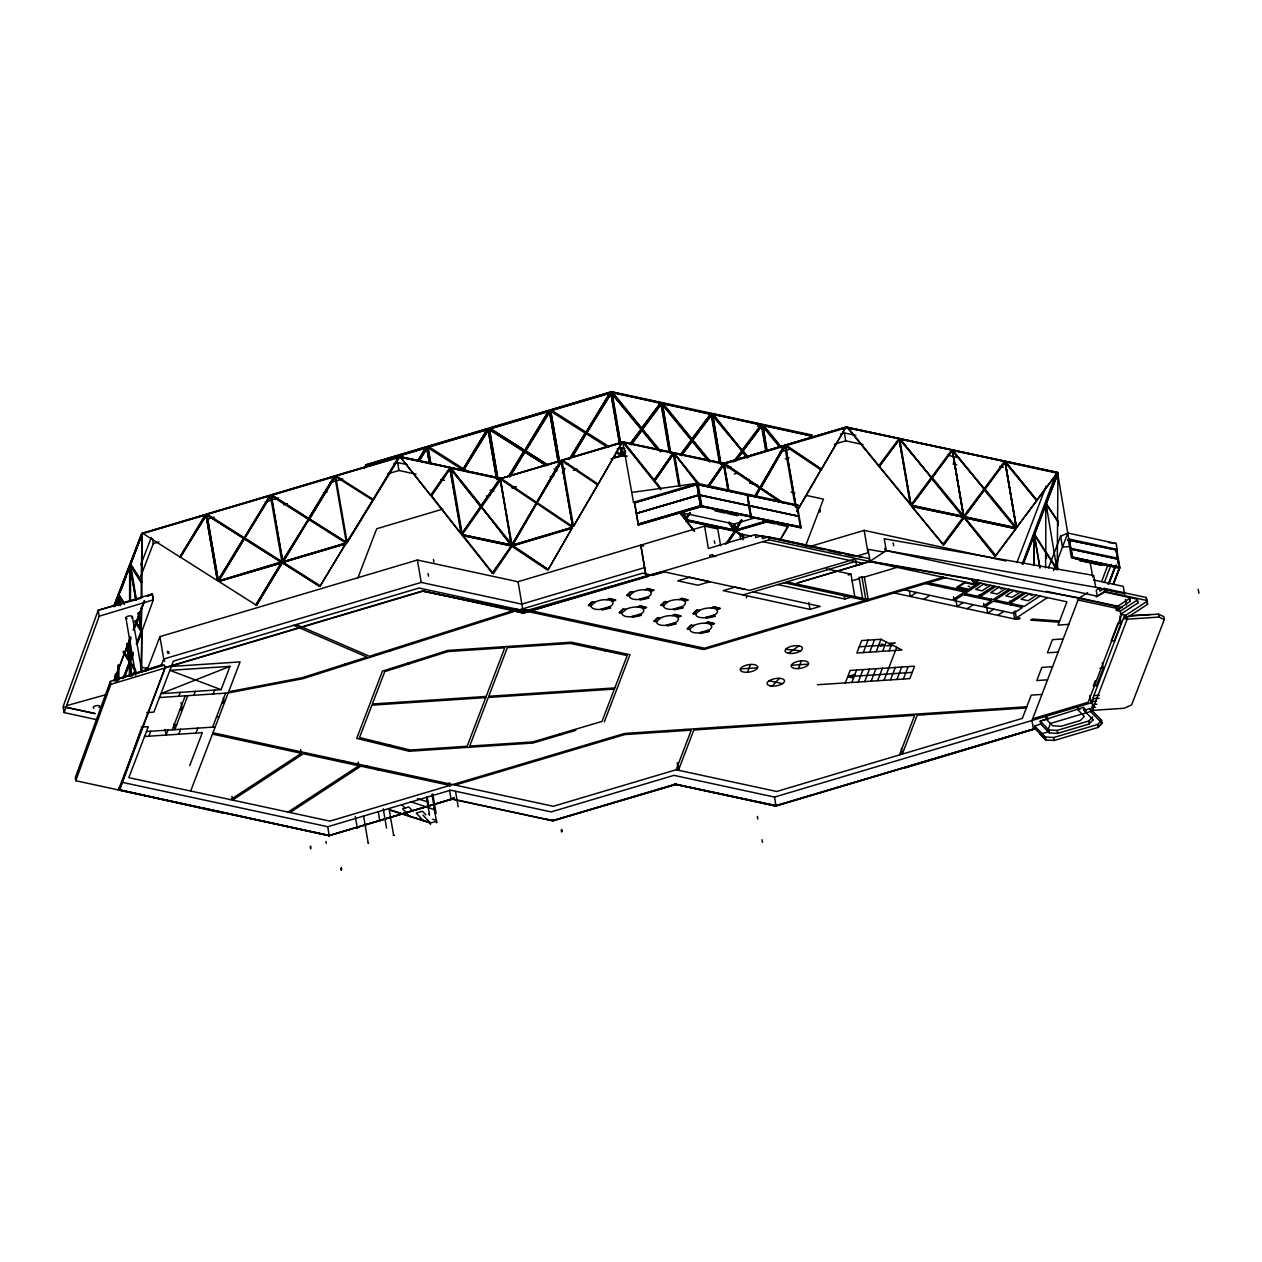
<?xml version="1.0" encoding="UTF-8"?>
<svg xmlns="http://www.w3.org/2000/svg" width="1262" height="1262" viewBox="0 0 1262 1262"><rect width="100%" height="100%" fill="white"/><g stroke="black" fill="none" stroke-linecap="round" stroke-linejoin="round"><path stroke-width="1.5" d="M118.013 680.265L118.044 665.09M118.171 605.444L117.997 595.601L118.991 595.538L124.086 603.599M118.454 679.871L118.486 666.604M118.612 605.05L118.628 595.569M118.644 680.234L118.675 665.042M118.817 605.397L118.833 595.932L119.827 605.555M129.434 676.053L129.465 662.771L130.459 662.692M130.175 637.925L129.481 660.72L129.529 637.973M129.607 601.091L129.686 565.029L130.68 564.966L141.912 582.713L141.88 597.888M129.639 676.4L130.317 663.086L130.286 676.353M129.718 638.32L129.671 661.083L133.015 652.359M129.812 601.422L130.522 565.36L130.443 601.375M130.081 676.006L130.112 662.724L124.764 676.684M130.254 601.059L130.333 564.997L118.975 594.67L124.086 602.747M130.365 638.272L130.317 661.051L129.323 661.114L126.705 645.781M141.076 672.047L141.801 632.152L141.723 672.015M141.865 607.369L141.17 630.164L141.218 607.401M141.234 597.92L141.265 582.76L130.033 565.013L135.933 599.497M141.281 581.908L142.022 534.425L141.912 581.877L130.018 564.146L141.376 534.473M1033.972 565.155L1034.051 534.788L1023.356 562.71M1034.177 565.486L1034.241 535.151L1039.872 568.042M1045.599 567.837L1045.63 552.504L1034.398 534.757L1040.014 567.648M1046.734 504.153L1045.741 504.216L1045.835 551.983L1057.714 569.683L1056.404 562.016M1046.277 556.258L1045.63 552.504M1046.372 507.971L1046.387 504.169M1046.466 558.467L1046.482 552.788L1056.341 569.399M1046.577 510.227L1045.946 504.579M723.52 463.469L846.171 427.045L1057.95 472.54L1057.225 569.336L1057.887 559.807M1057.966 525.686L1057.966 521.9L1046.088 504.185L1057.083 569.73M1058.077 477.399L1057.43 473.644L1046.088 503.333L1057.982 521.048M433.876 809.116L434.065 809.904L433.923 809.116M435.816 820.142L436.762 820.615L432.724 819.18M118.47 789.886L165.054 667.866L422.817 591.231L523.32 611.518L662.471 571.512L749.66 590.364L856.204 558.672M524.045 612.385L422.723 590.9L164.991 667.582M95.991 719.529L64.11 712.573L99.193 616.203L98.184 610.272L152.339 593.929L153.286 600.049L152.245 593.976M75.767 780.721L110.835 684.351L164.991 668.008L164.486 665.042L110.33 681.385L75.263 777.755L75.767 780.721L329.272 835.618L452.064 799.177L552.63 820.852M126.263 651.034L130.948 638.162M134.971 627.151L144.184 601.832M152.26 594.134L147.528 596.185M129.134 666.399L130.443 662.802M114.952 606.533L116.987 601.059M121.089 590.127L125.869 577.349M127.225 573.705L142.227 533.574L400.228 456.592L500.777 478.314L399.786 456.923M1022.252 564.067L1056.357 472.887M130.522 637.168L113.943 681.007L130.664 637.136M133.283 629.864L144.341 600.649M133.441 629.817L144.578 600.586M113.548 606.628L141.865 533.321L399.597 456.639L500.367 478.598L623.27 442.126M113.974 606.075L117.997 595.601M124.465 604.403L118.328 594.717L129.686 565.029M114.148 606.565L142.212 533.211M114.621 606.044L117.965 597.305M141.912 581.877L130.664 564.098L142.022 534.425M140.808 564.824L151.251 537.502M140.76 576.355L153.301 543.591L152.481 538.842M123.329 677.694L129.339 661.982L123.203 652.28M136.359 643.636L141.029 631.41L134.892 621.724M123.455 678.483L129.465 662.771M129.812 661.872L133.157 653.148M136.485 644.425L141.675 631.363L135.539 621.677M135.57 669.917L130.459 661.84L133.125 654.852M137.132 644.377L141.801 632.152M132.873 675.06L134.687 671.416L133.52 674.476M146.865 670.69L159.895 636.632L417.391 560.012L517.925 581.735L704.559 526.112L717.762 528.952L720.634 545.752M160.984 666.194L163.729 659.032L159.895 636.632M148.853 736.203L150.746 731.25M178.794 696.261L180.277 692.365M167.925 730.114L166.032 735.068L165.07 729.468M172.231 729.83L185.23 695.835M187.801 695.662L174.803 729.657L173.84 724.057M178.699 734.216L180.608 729.262M193.827 695.252L195.31 691.371M195.894 733.08L197.787 728.127M213.152 693.974L214.635 690.093M189.742 765.561L202.33 732.654L144.562 736.487M221.087 689.667L230 666.352L169.865 670.343L221.087 689.667L160.937 693.658L230 666.352M212.6 727.149L225.614 693.153M190.672 791.037L240.08 661.903L171.348 666.462M364.355 468.407L365.743 464.763L611.423 391.662L812.507 435.122M357.872 577.933L376.691 528.762L442.82 509.075M646.112 576.482L640.812 545.089L643.667 545.815L640.765 545.2L645.955 575.504M604.309 721.927L630.022 654.71L571.497 642.216L447.679 650.435L382.418 671.147L356.704 738.365L409.109 751.253L532.911 743.05L575.787 730.367L574.51 729.546M667.645 731.723L668.087 730.556M684.824 730.588L685.266 729.42M212.962 732.765L553.277 806.292L676.116 769.757L691.26 730.146L624.832 734.563L455.046 785.074M700.284 729.546L700.725 728.395M717.463 728.411L717.92 727.243M747.498 672.252L750.464 664.475M805.345 546.462L823.455 499.121L806.292 495.414M798.404 668.576L801.386 660.815M845.382 682.884L850.146 670.453L914.587 666.178L909.823 678.609L817.461 684.73M851.834 682.458L856.582 670.027M863.318 652.564L868.067 640.134M858.27 682.032L863.034 669.601M869.755 652.138L874.519 639.708M864.722 681.606L869.471 669.175M876.207 651.713L880.955 639.282L888.842 643.289L895.247 642.879L886.713 645.892L893.117 645.481L901.983 649.993L856.866 652.99L861.63 640.56L880.955 639.282M871.159 681.18L875.923 668.734M882.643 651.287L886.224 641.948M877.611 680.754L882.359 668.308M889.095 650.845L891.098 645.608M884.047 680.313L896.73 647.311M890.499 679.887L895.247 667.456M896.935 679.461L901.699 667.03M903.387 679.035L908.135 666.604M899.506 754.928L914.65 715.333L693.848 729.988L678.435 770.246L677.158 762.784M923.674 714.734L924.115 713.566M940.853 713.598L941.294 712.431M1016.888 562.6L1046.135 486.122M1022.63 564.051L1058.187 472.761L1023.277 564.019M1045.63 551.668L1034.383 533.889L1045.741 504.216M1048.438 568.042L1060.616 536.208L1067.841 533.053L1116.176 543.496L1117.186 549.427L1115.797 550.342M1053.439 570.692L1067.841 533.053M1078.742 598.314L1032.001 720.476L1033.436 729.436L905.075 767.974M1101.616 581.561L1107.847 565.25M1104.266 582.665L1111.238 564.429M1108.131 584.29L1115.261 566.196M1108.572 584.259L1115.876 565.202M1109.172 583.265L1116.097 565.187M1113.116 584.148L1119.331 567.884L1117.88 559.003L1070.902 549.096L1117.596 559.192L1116.428 550.895M1113.321 584.132L1119.552 567.868L1117.943 559.776M1117.186 549.427L1068.851 538.984L1067.447 539.899L1116.823 549.838L1119.867 567.616L1113.494 584.274L1114.598 584.085M1095.321 680.597L1093.318 685.85L1096.536 685.629L1103.225 668.15L1102.278 662.597M1122.155 613.442L1088.159 702.271L1032.647 718.788M1121.129 623.239L1114.441 640.733L1111.223 640.938L1117.911 623.46L1121.129 623.239L1119.899 616.03M122.729 782.424L327.741 826.72L450.581 790.186L551.131 811.908L673.971 775.357L774.521 797.079L1091.062 702.902L1124.284 616.061M1128.543 616.093L1158.453 614.105L1163.769 616.597L1164.29 619.563L1131.62 704.922L1124.063 708.266L1092.293 710.38L1092.387 701.53L1093.507 698.627L1099.17 698.249M1123.937 619.074L1125.057 616.172L1125.562 619.137M1126.666 616.219L1127.171 619.185L1092.024 711.058L1050.441 723.442L1047.066 732.291L1040.298 733.995M675.485 784.333L775.988 806.087L1033.752 729.042L775.988 805.677L675.47 784.365L775.988 806.087L774.521 797.079M450.25 799.619L453.847 797.805L453.121 799.13L552.551 820.615L675.391 784.065L775.988 805.677L1035.045 728.6L1045.914 739.974L1054.306 740.463L1098.192 727.401L1102.073 723.268L1101.568 720.302L1090.068 708.534L1083.932 710.364L1083.427 707.398L1040.219 721.138L1040.724 724.104L1049.29 732.875L1057.682 733.364L1089.295 723.962L1088.775 720.996L1092.671 716.863M453.847 797.805L453.153 799.067M512.072 544.585L536.271 503.207L512.072 544.585L500.209 479.56L511.331 544.648L500.62 479.292L536.271 503.207M536.713 502.45L560.722 460.756L536.713 502.45L501.109 478.487L560.943 460.993M512.451 544.868L536.681 503.412L572.285 527.358L512.688 545.089L572.285 527.358M537.123 502.639L561.322 461.261L572.68 526.554L537.123 502.639L561.543 461.482M512.688 545.089L536.681 503.412M548.181 569.604L572.191 527.91L548.181 569.604L512.593 545.657L572.191 527.91M573.484 526.317L597.683 484.923L573.484 526.317L562.142 461.009L597.683 484.923M598.125 484.166L622.134 442.473L598.125 484.166L562.537 460.22L622.355 442.71M647.516 576.671L523.399 613.001L422.723 590.9M623.964 441.889L622.592 442.015L660.988 489.782M741.315 519.802L735.494 529.725L740.116 521.222M754.644 496.392L759.487 488.126L754.865 496.629M759.929 487.369L784.175 445.912L760.15 487.589L724.546 463.627L760.15 487.589M767.785 520.827L736.109 530.229L741.709 520.054M755.275 496.849L760.134 488.552L779.648 501.74M760.797 488.031L784.775 446.417L760.797 488.031L783.276 503.112M736.109 530.229L741.93 520.291M755.512 497.07L760.134 488.552M780.137 539.6L788.86 524.692M796.716 511.252L820.931 469.874L796.937 511.489M821.373 469.117L845.619 427.676L821.594 469.338L785.989 445.376L821.594 469.338M780.358 539.836L789.081 524.913M179.945 556.968L205.422 514.817L179.945 556.968L142.874 533.432L205.643 515.054M180.371 557.141L206.053 515.275L217.411 580.662L180.371 557.141L206.29 515.511M218.01 580.173L243.692 538.306L206.873 515.038L218.231 580.41L243.692 538.306M244.371 537.786L269.863 495.65L244.371 537.786L207.299 514.265L270.084 495.887M218.641 580.63L244.355 538.732L281.426 562.253L218.862 580.867L281.205 562.016M244.812 537.975L270.494 496.108L244.812 537.975L281.852 561.48L270.494 496.108M218.862 580.867L244.355 538.732M281.331 562.82L255.855 604.955L281.331 562.82L218.783 581.419L281.568 563.041M282.436 561.006L308.354 519.376L282.672 561.243L271.314 495.856L308.354 519.376M308.575 518.398L334.288 476.484L308.811 518.619L271.724 495.098L308.811 518.619M283.082 561.464L308.78 519.55L345.851 543.086L283.303 561.7L345.851 543.086M309.458 519.045L334.919 476.941L309.458 519.045L346.277 542.313L334.919 476.941M283.303 561.7L308.78 519.55M345.772 543.638L320.296 585.789L345.772 543.638L283.209 562.253L345.993 543.875M347.097 542.076L372.779 500.194L347.097 542.076L335.739 476.689L372.779 500.194M373.236 499.452L398.713 457.317L373.236 499.452L336.165 475.916L398.95 457.538M346.861 543.196L399.817 456.876M417.801 460.598L425.83 447.505L417.927 460.993M418.763 461.261L426.777 448.199L429.601 463.675M418.984 461.482L426.998 448.42M487.211 429.238L463.375 468.723L487.211 429.238L428.638 446.669L487.432 429.474M488.378 430.153L464.132 469.117L488.157 429.932L496.849 479.702M508.838 475.806L523.84 451.354L489.388 429.569L497.749 478.503M524.755 450.455L548.591 410.986L524.755 450.455L490.019 428.402L548.591 410.986M509.043 476.074L523.84 451.354M509.564 476.847L524.834 451.97L546.146 465.457M547.061 464.574L525.513 450.849L549.538 411.664L558.561 463.343M510.006 476.736L524.834 451.97M525.733 451.086L549.775 411.901M569.225 459.179L585.221 433.087L569.43 459.447M609.988 392.719L586.136 432.203L609.988 392.719L551.399 410.15L610.209 392.939M565.029 468.265L562.363 473.187L564.382 469.921M571.97 456.939L586.215 433.718L607.795 447.458M611.155 393.634L586.893 432.582L610.934 393.397L619.626 443.183M572.396 456.844L586.215 433.718M430.594 495.288L449.824 467.697L400.622 457.428L430.594 495.288L400.622 457.428M450.345 468.423L431.557 495.698L461.056 533.779L431.131 495.982L449.935 468.707L461.718 533.921L480.932 506.377L450.597 468.849L480.522 506.646L461.718 533.921M480.869 506.141L500.099 478.55L480.869 506.141L450.897 468.281L481.279 505.873M511.031 545.2L481.485 507.072L511.441 544.932L462.239 534.662L500.951 479.513M492.338 573.311L511.583 545.72L462.381 535.451L492.338 573.311L511.583 545.72M653.968 480.459L673.214 452.869L653.968 480.459L624.012 442.599L660.925 488.441M660.468 488.662L654.521 481.153L673.734 453.61L679.492 486.28M673.734 453.61L654.521 481.153M451.985 799.098L329.177 835.428L119.433 789.807L223.327 813.217M683.878 512.94L685.108 519.108L688.5 514.186M707.572 486.501L723.489 463.738L707.982 486.233M685.108 519.108L689.951 512.404M728.837 522.531L734.831 530.103L685.629 519.834L689.399 514.375M708.108 487.211L724.009 464.479L728.631 489.53M685.629 519.834L690.472 513.129M708.534 486.927L724.009 464.479L759.708 488.347M725.697 544.032L734.973 530.892L685.771 520.622L694.147 531.223M726.107 543.748L734.973 530.892M727.338 543.133L735.494 531.633L727.748 542.865M674.823 783.402L674.996 784.601L552.614 820.899L552.425 819.779M451.465 798.83L451.165 799.603L449.54 790.107M145.13 670.453L147.354 667.44M145.666 671.163L147.465 668.418M630.385 443.467L641.333 428.954L611.77 393.555L640.907 429.222M641.443 428.496L660.625 402.862L612.259 392.782L641.443 428.496L660.625 402.862M622.182 454.541L625.542 450.282M629.943 444.334L641.333 428.954M631.189 444.508L642.169 429.963L658.196 449.587M643.446 427.928L661.43 403.919L669.791 452.869M622.986 455.598L625.652 452.285M631.189 444.808L642.169 429.963M660.499 451.796L642.279 429.522L661.43 403.919M680.628 454.32L691.576 439.807L662.424 404.14L670.154 452.048M662.692 403.872L691.686 439.35L710.869 413.731L662.503 403.635L710.822 414.267L662.14 402.988M680.186 455.203L691.576 439.807M691.686 439.35L710.869 413.731M681.448 455.361L692.412 440.817L709.686 461.955M709.528 461.182L692.522 440.375L711.673 414.788L720.034 463.722M681.433 455.661L692.412 440.817M692.522 440.375L711.673 414.788M733.206 462.018L741.819 450.66L712.667 414.993L720.397 462.917M741.93 450.203L761.112 424.584L712.746 414.488L741.93 450.203L713.156 414.22M736.377 459.873L742.655 451.686L747.514 457.633M747.625 457.175L742.766 451.228L761.917 425.641L766.144 450.408M735.62 461.182L742.655 451.686M742.766 451.228L761.917 425.641M808.485 439.018L811.356 435.437L762.989 425.357L781.304 447.758M847.417 427.786L878.589 465.93L899.049 438.577L847.417 427.786L1057.95 472.54M910.722 504.437L879.157 466.609L899.159 439.555L910.959 504.847L899.838 439.697L931.388 477.525L900.153 439.176L931.34 477.32M899.585 439.286L879.157 466.609M910.959 504.847L951.785 449.966L900.153 439.176M951.895 450.96L931.892 477.998L963.127 516.347L911.495 505.557L952.321 450.676L963.458 515.827L952.321 450.676M911.495 505.557L931.955 478.203M942.809 544.474L963.253 517.136L911.637 506.346L943.235 544.206M963.711 516.237L952.573 451.102L963.711 516.237L1004.52 461.371L952.889 450.581L984.076 488.709M1004.631 462.349L984.628 489.388L1015.863 527.737L964.247 516.947L1005.057 462.081L1016.194 527.216L1005.057 462.081M943.787 544.884L963.789 517.846L943.377 545.168L847.843 427.518L846.171 427.045L846.912 428.228L846.455 426.998L723.568 463.501L846.628 427.187L1057.54 472.808L1068.772 539.032M984.691 489.609L964.247 516.947M974.595 579.952L975.179 583.407L977.372 580.441M964.468 517.988L995.197 556.353L964.373 517.736L1016.005 528.526L995.544 555.879L1057.54 472.808M1016.446 527.642L1005.309 462.491L1016.446 527.642L1036.875 500.32L1005.64 461.971L1036.812 500.115L1057.256 472.761M971.472 578.942L975.021 584.338L978.397 580.157M975.021 584.338L978.271 580.252M772.17 686.102L779.49 678.309M1089.106 724.009L1093.113 719.75M1040.724 724.104L1034.588 725.934L1045.409 737.024L1053.802 737.497L1097.688 724.451L1101.568 720.302M1098.019 727.464L1102.01 723.205L1090.573 711.5L1090.068 708.534M595.348 601.927L592.036 601.722L588.36 605.555L592.824 601.769M633.634 591.988L630.306 591.768L626.646 595.601L631.095 591.831M626.173 609.23L622.844 609.025L619.185 612.859L623.633 609.073M667.803 601.8L664.49 601.595L660.815 605.413L665.263 601.643M660.799 617.844L657.486 617.639L653.811 621.472L658.259 617.686M699.937 610.193L696.608 609.988L692.948 613.805L697.397 610.035M694.116 625.384L690.803 625.179L687.127 629.012L691.592 625.226M788.498 653.274A8.818 3.691 -9.7 0 0 802.395 648.81A8.818 3.691 -9.7 0 0 790.343 646.601A8.818 3.691 -9.7 0 0 788.498 653.274L798.988 645.844M686.212 645.75L687.869 644.645M699.605 648.636L701.262 647.548M462.239 534.662L511.441 544.932M511.678 546.73L493.316 573.737M698.343 483.993L674.287 453.468L698.675 483.472M766.728 450.897L762.911 425.862L779.916 446.653M741.819 450.66L712.257 415.277M635.512 502.733L633.492 502.292L622.765 442.189L724.167 463.501L622.765 441.826M788.813 525.134L801.133 527.8L797.347 505.668L697.586 484.608L699.337 494.878L799.177 516.347L749.912 505.699M230.536 799.651L301.366 753.319L300.735 749.596M699.337 494.878L748.603 505.526L747.419 494.878L751.19 517.01L701.924 506.362L638.241 524.96L634.455 502.844L696.892 484.466L797.347 505.668M699.968 494.909L636.269 513.508L698.785 495.303L700.599 505.983L638.099 524.172L700.3 505.668L751.064 516.221L701.23 505.936L699.416 495.272L798.546 516.316L796.795 506.03M680.123 513.508L684.856 518.682M714.245 509.028L701.372 506.725M714.891 510.794L725.066 513.113M747.53 495.398L751.3 517.515L763.1 519.581M342.112 762.122L343.785 761.033M727.212 513.445L737.371 515.764M353.833 764.662L355.505 763.557M738.869 514.344L800.991 527.011L751.174 516.726M288.02 812.065L358.85 765.75L358.219 762.011M290.023 812.507L360.869 766.176L449.887 785.421M365.885 767.264L367.573 766.176M734.153 523.809L734.705 529.819L733.711 523.951M377.622 769.804L379.294 768.7M763.605 521.443L774.994 523.904M777.14 524.235L787.456 526.475M963.253 517.136L911.637 506.346M916.496 592.446L910.359 596.469L909.397 590.868M930.867 584.716L932.539 583.628M923.752 599.355L929.889 595.348M944.26 587.619L945.932 586.514M964.925 581.956L956.612 587.398L967.922 589.843L966.266 590.916L928.485 582.744M971.346 579.384L975.447 584.069M954.151 600.586L963.285 594.623L991.427 600.696L982.293 606.659L954.151 600.586L953.52 596.847M964.326 589.78L964.957 593.519L980.732 583.202M964.799 594.938L966.471 593.85M983.997 583.912L975.621 589.386L982.151 590.805L990.528 585.331M963.206 602.542L957.069 606.549L956.107 600.949M974.848 597.115L976.52 596.011M993.793 586.025L978.018 596.342L964.957 593.519M995.813 586.467L980.038 596.784L993.099 599.608L1008.874 589.291M981.536 597.1L979.864 598.204L979.233 594.465M999.078 587.177L990.702 592.651L997.232 594.055L1005.609 588.581M967.118 608.726L973.254 604.719M989.913 600.365L991.585 599.276M984.297 607.101L993.431 601.138L1022.567 607.432L1013.449 613.395L984.297 607.101L983.666 603.362M1010.878 589.717L995.103 600.034L1008.164 602.857L1023.939 592.541M994.945 601.453L996.617 600.365M1014.143 590.427L1005.767 595.901L1012.298 597.32L1020.674 591.831M1069.261 539.552L1072.29 557.331L1119.268 567.111L1072.558 557.015L1071.454 557.883L1068.425 540.104M993.857 609.167L987.704 613.174L986.442 605.713M1004.994 603.63L1006.666 602.526M1025.959 592.982L1010.184 603.299L1024.255 606.328L1040.014 596.011M1077.811 559.255L1078.647 558.703M1079.105 559.492L1090.415 561.937M1012.187 603.725L1010.515 604.829L1009.884 601.091M1029.476 593.739L1021.1 599.213L1028.136 600.728L1036.496 595.254M997.753 615.351L1003.905 611.329M1020.564 606.99L1022.236 605.902M1090.952 561.369L1090.116 561.921L1092.703 577.002M1091.425 562.158L1102.736 564.603L1072.416 557.993L1102.862 564.303M1015.105 610.808L1016.32 617.923L1047.397 597.604M1102.436 564.571L1103.272 564.035M1117.753 558.214L1070.76 548.307L1069.387 540.215L1116.365 550.122L1117.469 558.403L1116.081 550.295M1117.312 559.224L1118.148 558.687M1119.662 567.569L1118.826 568.121L1119.694 568.058M883.589 552.046L868.082 549.333L870.102 561.18L1079.531 597.872L1087.623 592.588M1125.404 593.771L1099.423 588.171L1096.221 590.253L1097.246 596.185L886.287 550.595L869.55 561.543L797.253 583.06L869.55 561.543L977.845 580.52M1147.6 604.277L1147.095 601.311L1125.751 615.272L1126.256 618.238L1147.6 604.277L1146.243 597.494L1104.124 588.392L1099.928 591.137L1099.423 588.171M1146.243 597.494L1146.748 600.46L1104.629 591.357L1096.268 596.816L1105.796 591.61M1117.122 606.612L1129.821 598.314L1130.326 601.264L1116.381 610.398L1115.876 607.432M1120.214 611.218L1137.377 600.002L1137.882 602.968L1120.719 614.184L1120.214 611.218L1116.381 610.398M751.489 536.224L742.23 534.22L740.053 535.577L740.684 539.3M357.556 828.14L357.193 827.872M592.903 648.242L594.875 647.217M604.656 650.75L606.643 649.725M377.243 743.413L379.263 742.403M388.57 746.205L390.573 745.195M606.675 599.718L609.357 598.393L615.809 600.065L612.338 601.548M644.961 589.78L647.643 588.455L654.095 590.127L650.624 591.61M637.499 607.038L640.181 605.713L646.633 607.369L643.163 608.868M679.13 599.592L681.811 598.267L688.263 599.939L684.793 601.422M672.125 615.651L674.807 614.326L681.259 615.982L677.789 617.481M711.263 607.984L713.945 606.659L720.397 608.331L716.926 609.814M705.458 623.176L708.124 621.85L714.592 623.523L711.105 625.005M147.244 596.248L151.803 594.008M553.718 820.268L552.567 820.868L675.675 784.585M453.894 798.105L449.351 799.682M429.332 813.485L426.824 799.509M853.554 677.962L847.764 676.669L854.926 674.35M121.01 677.883L161.362 664.932M517.341 609.262L369.498 656.287L296.223 624.564M115.662 679.65L162.924 664.995M99.193 616.203L153.349 599.86L141.691 631.868M862.719 563.625L856.535 565.423L863.413 563.373L762.863 541.65M425.83 447.505L367.699 465.299M367.479 465.173L426.051 447.742M490.24 428.638L548.828 411.207M271.961 495.319L334.509 476.705M206.747 519.376L214.319 517.12M265.335 501.945L278.571 498.017M329.587 482.825L342.822 478.897M393.854 463.706L397.625 462.586L407.105 464.637M153.301 543.591L158.965 541.903M283.698 504.784L287.484 503.664M323.387 492.985L327.158 491.849M387.639 473.865L398.981 470.489L416.05 474.181M622.971 441.81L500.43 478.677M504.847 482.321L506.519 481.832M555.816 467.161L558.877 466.246M566.228 464.069L567.9 463.564M617.197 448.893L621.014 447.758L624.864 448.594M512.088 487.858L515.874 486.722M613.158 457.775L620.951 455.771L613.395 458.011M512.325 488.078L516.095 486.958M550.106 476.831L553.892 475.711M486.296 496.155L490.066 495.019M573.358 470.253L577.128 469.133M610.95 459.068L622.355 455.661L626.157 456.481M757.374 426.24L760.954 424.347L712.415 413.857L761.081 425.136M724.767 463.864L784.396 446.149M786.21 445.612L845.84 427.897M727.227 467.808L731.013 466.688M780.137 452.064L791.479 448.688M840.618 434.065L844.404 432.945L855.888 435.422M633.492 502.292L697.334 483.299L797.884 505.021L795.423 505.762M634.455 502.844L696.955 484.64L698.706 494.909L636.505 513.429L698.706 494.909M734.247 474.023L738.033 472.887M785.279 458.832L789.05 457.712M834.403 444.224L845.745 440.848L862.987 444.571M512.814 545.878L572.427 528.147M163.729 659.032L421.208 582.413L521.758 604.135L644.598 567.6M638.241 524.96L700.741 506.772M754.502 517.941L734.042 524.014L679.035 512.135M735.888 529.993L767.564 520.591M771.65 520.512L736.014 530.797L769.568 520.827M862.388 557.457L761.854 535.719L755.717 537.549L755.197 534.583L708.392 548.513L704.559 526.112M869.707 561.637L869.045 558.593L768.495 536.855L762.358 538.685L761.854 535.719M646.112 576.071L523.478 613.048L513.934 610.603M1068.772 624.375L1058.029 625.084L1066.926 601.832L978.728 582.776L976.236 584.401L769 539.82L523.32 612.922L513.997 610.903M663.828 571.812L644.614 576.829M664.427 571.875L652.612 575.393L642.453 573.2L519.613 609.751L302.864 678.704L228.185 692.98L159.454 697.539M809.352 546.683L864.154 530.371L1005.94 561.006M856.646 556.148L867.988 552.772L864.154 530.371M743.002 594.923L856.425 561.18M848.127 575.046L850.967 574.194L854.8 596.595L851.96 597.447M898.244 567.017L864.36 577.097L859.012 577.397L862.53 597.936M852.118 580.741L859.643 578.501M745.148 589.322L734.989 587.13L723.173 590.648L809.999 609.404L820.221 606.359L753.225 591.878M777.802 584.574L844.799 599.056L850.935 597.226M862.845 599.797L865.685 598.961L861.851 576.56M865.353 600.333L704.417 648.226L522.452 608.899M786.778 581.908L868.193 599.497L943.487 577.097M946.058 577.523L703.896 649.567L419.063 588.029L173.383 661.114L153.885 712.115L146.723 712.588M389.721 809.605L430.295 823.076L423.054 815.157M403.777 814.353L402.957 814.1M410.592 816.482L409.771 816.214M417.406 818.596L416.586 818.344M458.169 806.781L455.55 791.448M424.221 820.726L423.401 820.474M430.705 822.95L436.431 821.246L434.065 807.412M368.078 842.842L368.599 842.874M393.287 835.539L394.107 835.286M436.258 822.745L437.078 822.508M1079.988 709.544L1077.464 706.957L1077.48 709.418L1084.279 716.374L1080.382 720.507L1061.058 726.265L1052.666 725.776L1046.356 719.324L1040.219 721.138L1048.785 729.925L1049.29 732.875M1048.785 729.925L1057.177 730.398L1088.775 720.996M140.24 598.519L98.184 610.272L63.1 706.641L64.11 712.573M66.776 705.616L107.27 694.305M600.886 609.372L610.193 607.748M639.171 599.434L648.479 597.809M631.694 616.692L641.017 615.051M673.34 609.246L682.647 607.621M666.336 625.305L675.643 623.68M705.458 617.639L714.781 616.014M699.653 632.83L708.96 631.205M880.34 646.318L885.025 645.071L881.223 643.999M228.659 691.765L302.186 677.71L367.005 657.092L293.667 625.337M631.805 492.417L697.334 483.299M794.035 505.557L797.884 505.021M365.586 466.025L366.201 465.221M715.885 556.321L712.872 556.526L712.541 554.554L709.67 555.406L710.001 557.378M1070.144 546.556L1062.478 547.061L1060.616 536.208M134.892 620.872L141.659 630.495L138.867 612.875M129.339 661.982L130.459 661.84M165.085 667.913L119.496 790.107L329.224 835.728L327.741 826.72M1129.695 615.698L1150.376 614.484M1127.171 619.185L1158.958 617.071L1164.29 619.563M859.248 646.775L885.025 645.071M1063.203 638.935L1052.461 639.66L1047.428 652.817L1058.155 652.107M791.306 665.263L808.485 664.127A8.818 3.691 -9.7 0 0 796.89 661.619A8.818 3.691 -9.7 0 0 794.319 668.339A8.818 3.691 -9.7 0 0 808.485 664.127M221.702 703.344L224.289 703.171L223.327 697.57M740.4 668.923L757.579 667.787A8.818 3.691 -9.7 0 0 745.968 665.279A8.818 3.691 -9.7 0 0 743.397 672.015A8.818 3.691 -9.7 0 0 757.579 667.787M179.709 710.254L182.296 710.08L181.018 702.618M486.17 696.45L372.369 703.991L384.752 671.621L447.978 651.555L504.784 647.785L467.114 746.268L410.308 750.038L359.528 737.544L371.911 705.158L485.728 697.618M614.815 687.916L488.757 696.277L507.371 647.611L570.361 643.431L627.198 655.562L601.99 721.422L532.674 741.93L469.685 746.11L488.299 697.444L614.373 689.084M216.512 716.942L219.083 716.769M847.764 676.669L912.205 672.394M174.14 724.814L176.712 724.656M141.155 727.149L148.301 726.675L128.803 777.66L329.887 821.12L624.595 733.443L1026.795 706.752M1052.587 666.683L1041.844 667.393L1036.812 680.565L1047.555 679.839M141.06 729.089L119.496 790.107L119.275 787.535M146.455 731.534L215.187 726.975M1100.007 668.371L1103.225 668.15M1041.97 694.415L1031.243 695.125L1022.346 718.378L776.666 791.479L676.116 769.757M1093.854 695.599L1099.265 695.252M1092.387 701.53L1096.284 701.278M1026.337 707.919L917.222 715.16L902.33 754.092L901.383 748.492M1092.892 704.496L1096.788 704.243M1091.788 707.414L1095.526 707.162M846.171 427.045L847.244 427.077M1016.32 617.923L1020.28 618.206L1018.466 619.279L1014.68 619.011L894.159 592.966M1059.591 621.014L1032.095 619.043L1030.675 620.147L1059.149 622.166M622.765 442.189L624.422 442.331M627.372 595.727L629.596 595.916M661.54 605.539L663.765 605.728M693.674 613.931L695.898 614.121M589.086 605.665L591.31 605.87M619.91 612.969L622.134 613.174M654.536 621.582L656.761 621.787M687.853 629.123L690.093 629.328M785.658 649.299L800.707 650.829M846.912 428.228L846.676 427.234M1108.509 542.502L1116.176 543.496M553.75 820.568L544.127 818.786M1095.716 587.287L886.287 550.595L884.268 538.748L1093.697 575.44L1095.716 587.287L1119.741 592.493M846.029 427.155L847.843 427.518M1005.64 461.971L1056.83 473.045M947.809 455.298L959.309 457.775M999.52 466.467L1003.353 467.287M952.999 464.022L956.833 464.842M762.69 424.71L811.356 435.989L762.832 425.499M624.012 442.599L672.804 453.137M674.287 453.468L723.063 464.006M911.921 505.273L1015.863 527.737M964.373 517.736L1015.579 528.81M623.412 455.33L627.246 456.15M749.439 483.125L757.011 484.766M791.132 492.133L794.918 492.953M1072.29 557.331L1119.867 567.616M1119.394 567.9L1103.398 564.682L1119.126 568.074M1093.507 579.936L1123.259 586.357L1124.537 593.834M1103.619 591.862L1137.046 599.15L1137.882 602.968M751.868 517.152L801.133 527.8M713.961 509.201L738.601 514.533M762.816 519.755L788.529 525.323M1046.166 591.279L1122.107 607.685M1078.095 600.002L1119.757 608.994M450.897 468.281L499.689 478.834M686.039 519.565L734.831 530.103M1120.719 614.184L1125.751 615.272M1015.468 591.72L1017.077 592.067M685.771 520.622L734.547 531.176M985.07 585.237L986.679 585.584M1000.182 588.549L1001.791 588.897M1030.455 595.065L1032.064 595.412M968.143 586.262L969.752 586.609M925.661 583.596L964.594 592.004L952.147 600.144L904.57 589.875M440.706 479.513L444.508 480.333M490.035 490.161L493.836 490.981M826.405 568.894L850.967 574.194M783.939 582.744L867.688 600.838M462.381 535.451L511.173 545.989M769.126 680.754L782.519 683.657M141.265 667.172L148.932 668.828M212.458 734.105L301.366 753.319M358.85 765.75L303.385 753.761L232.539 800.092L231.908 796.354M64.961 707.051L94.855 713.519M64.977 707.051L94.981 713.598M1079.531 597.872L1117.69 606.249M824.307 549.775L755.323 534.709M828.14 550.626L841.58 553.576M845.414 554.428L853.096 556.116M647.106 588.723L653.369 590.427M713.409 606.927L719.671 608.631M681.275 598.535L687.553 600.239M707.588 622.119L713.866 623.838M674.271 614.594L680.549 616.298M639.645 605.981L645.907 607.685M608.82 598.661L615.099 600.381M430.216 822.587L389.816 810.204M417.422 798.625L426.761 801.607M410.513 801.654L434.002 809.51M422.107 658.559L423.417 659.348M408.005 663.023L409.314 663.828M551.399 410.15L586.136 432.203M586.893 432.582L609.325 446.78M616.661 451.496L621.582 454.604L620.273 446.985M559.46 462.129L550.768 411.302L585.458 433.323M615.761 452.395L620.951 455.771M490.019 428.402L524.535 450.234M525.513 450.849L547.945 465.031M554.192 468.991L557.078 470.821M489.388 429.569L524.061 451.575M525.055 452.206L546.414 465.71M428.638 446.669L463.375 468.723M464.132 469.117L469.275 472.461M430.61 463.075L428.007 447.821L462.46 469.622M309.237 518.808L346.277 542.313M283.209 562.253L320.296 585.789M206.873 515.038L243.913 538.543M244.576 538.953L281.426 562.253M218.783 581.419L255.855 604.955M560.17 733.79L561.448 734.61M713.771 615.367L715.191 616.282L706.436 618.27M681.638 606.975L683.058 607.89L674.302 609.877M707.966 630.558L709.37 631.473L700.615 633.461M647.469 597.163L648.889 598.078L640.134 600.065M674.634 623.018L676.053 623.949L667.298 625.936M640.008 614.405L641.427 615.32L632.672 617.323M609.199 607.101L610.603 608.016L601.848 610.003M796.07 507.419L785.595 446.18L821.152 470.111M760.576 487.795L783.055 502.875M736.014 530.797L744.059 536.176M742.056 535.893L735.636 531.586L742.277 536.129M512.593 545.657L547.96 569.367M451.749 798.972L329.145 835.649L202.819 808.074M436.021 821.357L436.431 821.246M358.96 659.647L360.017 660.515M389.627 649.883L390.636 650.782M375.54 654.379L376.549 655.262M389.153 809.573L393.697 835.412M379.783 821.152L378.284 811.64M1083.427 707.398L1086.061 710.096M1083.932 710.364L1093.176 719.829M1048.375 718.946L1045.851 716.359L1046.356 719.324M1040.345 734.295L1045.914 739.974L1045.409 737.024M696.955 484.64L700.442 506.456M621.582 454.604L620.257 447.994M550.768 411.302L559.46 461.072M572.68 526.554L561.322 461.261M428.007 447.821L430.831 463.296M547.519 570.14L512.435 546.683M271.314 495.856L282.672 561.243M217.411 580.662L206.053 515.275M425.941 814.873L422.376 811.214L416.239 813.043L423.322 820.789M427.818 820.032L430.531 824.449M412.311 810.614L408.746 806.954L402.61 808.784L409.693 816.546M401.931 804.84L405.496 808.5M785.595 446.18L796.29 507.655M746.489 597.794L746.615 596.705M344.873 664.127L345.709 665.074M1005.309 462.491L1036.449 500.588M985.038 489.12L1016.194 527.216M952.889 450.581L984.139 488.93L952.573 451.102M984.265 489.877L1015.453 528.021M932.302 477.73L963.458 515.827M964.799 517.467L995.97 555.611M931.53 478.487L962.701 516.615M763.415 425.073L781.651 447.395M762.5 426.13L779.506 446.937M743.192 450.96L748.05 456.907M742.23 451.954L747.104 457.901M662.913 403.367L692.112 439.081M692.948 440.107L709.922 460.867M662.014 404.424L691.15 440.075M691.986 441.101L707.808 460.441M612.669 392.514L641.869 428.228M642.705 429.238L660.894 451.496M641.743 430.247L657.565 449.587M729.152 521.979L735.131 529.551M697.918 484.261L674.397 453.752L679.966 486.296M728.426 522.799L734.421 530.387M680.076 512.64L694.573 530.955M511.741 544.364L481.406 506.835L511.331 544.648M462.791 535.183L492.764 573.043M135.539 620.825L141.659 630.495M123.455 603.646L118.344 595.585L119.969 605.161M123.834 651.397L128.945 659.458M123.203 651.429L135.949 671.573M135.949 672.425L129.812 662.739L132.037 675.691M429.064 813.958L428.843 813.974M1129.49 597.447L1130.326 601.264M1198.222 589.322L1198.9 593.266M1158.453 614.105L1158.958 617.071M1125.483 599.434L1126.445 605.034M1117.596 559.192L1118.984 567.285M1105.26 588.739L1105.607 590.711M1104.124 588.392L1104.629 591.357M1071.186 548.907L1072.558 557.015M1097.688 724.451L1098.192 727.401M1089.784 695.441L1091.062 702.902M1085.383 709.922L1085.888 712.888M1056.562 561.637L1057.871 569.288M1057.177 730.398L1057.682 733.364M1053.802 737.497L1054.306 740.463M1034.588 725.934L1035.045 728.6M1013.465 611.896L1014.68 619.011M973.933 579.842L974.516 583.265M899.159 439.555L910.296 504.705M893.133 542.897L893.67 545.768M884.772 548.371L885.119 550.342M844.404 432.945L845.745 440.848M864.36 577.097L868.193 599.497M855.762 560.975L856.535 565.423M844.152 595.27L844.799 599.056M819.827 509.454L820.158 511.425M819.527 510.242L819.858 512.214M798.609 516.71L800.439 527.374M784.775 446.417L795.139 505.983M808.816 602.495L809.999 609.404M762.911 425.862L767.154 450.629M761.491 425.909L765.734 450.692M768.495 536.855L769 539.82M748.682 505.92L750.496 516.584M742.23 534.22L743.192 539.82M734.516 523.982L735.494 529.725M724.151 464.432L728.726 491.218M734.295 523.762L735.273 529.504M723.741 463.769L728.379 490.902M723.583 464.747L727.811 489.404M712.667 414.993L721.138 464.542M711.137 413.936L711.263 414.725M711.247 415.056L719.387 462.697M714.308 540.799L714.797 543.417M762.027 839.751L762.5 842.369M757.342 816.419L757.831 819.038M698.138 484.229L701.924 506.362M684.54 513.082L685.534 518.824M673.309 453.878L678.83 486.138M683.436 513.082L684.446 518.95M662.424 404.14L670.8 453.09M661.004 404.203L669.144 451.843M634.754 503.144L636.505 513.429M636.569 513.823L638.398 524.487M677.994 763.305L678.956 768.905M612.18 393.287L620.872 444.114M621.519 447.868L622.608 454.257M611.423 391.662L620.352 443.893M611.281 391.709L620.21 443.94M610.934 393.397L619.61 444.224M549.538 411.664L558.23 462.491M561.874 829.386L562.205 831.358M561.211 830.096L561.543 832.068M518.051 581.703L523.399 613.001M489.609 429.79L498.08 479.339M488.157 429.932L496.297 477.572M451.023 468.581L462.144 533.652M449.935 468.707L461.056 533.779M427.613 446.953L427.755 447.742M426.777 448.199L429.38 463.438M433.434 559.429L433.907 562.063M428.023 573.532L428.512 576.166M417.391 560.012L421.208 582.413M397.625 462.586L398.981 470.489M449.304 782.708L449.95 786.447M432.803 794.129L436.1 813.406M431.935 794.287L435.232 813.564M427.045 796.827L428.654 806.308M426.887 796.669L428.512 806.15M429.285 813.927L429.522 815.315M383.254 808.8L386.551 828.093M363.566 815.899L368.188 843M355.316 816.419L357.304 828.03M341.418 867.657L341.765 869.628M340.772 868.366L341.103 870.338M325.927 841.486L326.259 843.458M310.578 846.061L310.909 848.032M310.278 846.834L310.626 848.821M207.094 515.259L218.231 580.41M214.256 810.851L207.268 809.321M168.666 651.523L169.013 653.511M167.325 651.239L167.657 653.211M164.234 659.316L164.565 661.288M130.68 564.966L136.422 599.844M138.221 612.906L141.17 630.164M129.891 565.408L135.775 599.892M138.079 613.3L141.013 630.543M132.415 616.739L141.896 672.189M125.916 617.938L135.712 675.28M118.991 595.538L120.616 605.113M127.178 643.431L130.112 660.689M118.833 595.932L120.474 605.508M127.02 643.825L129.97 661.067M126.847 645.403L129.481 660.72M129.671 663.134L131.879 676.069M115.473 674.003L116.782 681.669M115.331 674.397L116.309 680.139M115.157 675.959L116.136 681.717M115.016 676.353L115.662 680.186M110.33 681.385L110.835 684.351M127.099 618.711A3.313 1.388 -9.7 0 1 126.642 616.803A3.313 1.388 -9.7 0 1 131.248 615.966A3.313 1.388 -9.7 0 1 131.705 617.875M93.861 708.25A3.313 1.388 -9.7 0 1 94.382 706.294A3.313 1.388 -9.7 0 1 98.799 705.726A3.313 1.388 -9.7 0 1 99.051 707.588M591.373 605.318L591.247 606.549A11.027 4.606 -9.7 0 0 600.255 609.451L610.477 606.407A11.027 4.606 -9.7 0 0 610.114 600.318A11.027 4.606 -9.7 0 0 595.822 601.674L591.373 605.318M622.182 612.622L622.071 613.853A11.027 4.606 -9.7 0 0 631.063 616.771L641.301 613.726A11.027 4.606 -9.7 0 0 640.938 607.621A11.027 4.606 -9.7 0 0 626.646 608.978L622.182 612.622M629.643 595.364L629.533 596.595A11.027 4.606 -9.7 0 0 638.54 599.513L648.763 596.469A11.027 4.606 -9.7 0 0 648.4 590.364A11.027 4.606 -9.7 0 0 634.108 591.72L629.643 595.364M656.824 621.235L656.697 622.466A11.027 4.606 -9.7 0 0 665.705 625.384L675.927 622.34A11.027 4.606 -9.7 0 0 675.564 616.235A11.027 4.606 -9.7 0 0 661.272 617.591L656.824 621.235M663.828 605.176L663.702 606.423A11.027 4.606 -9.7 0 0 672.709 609.325L682.931 606.281A11.027 4.606 -9.7 0 0 682.568 600.191A11.027 4.606 -9.7 0 0 668.276 601.548L663.828 605.176M690.14 628.776L690.03 630.006A11.027 4.606 -9.7 0 0 699.022 632.909L709.244 629.864A11.027 4.606 -9.7 0 0 708.897 623.775A11.027 4.606 -9.7 0 0 694.605 625.132L690.14 628.776M695.946 613.569L695.835 614.815A11.027 4.606 -9.7 0 0 704.827 617.717L715.065 614.673A11.027 4.606 -9.7 0 0 714.702 608.568A11.027 4.606 -9.7 0 0 700.41 609.925L695.946 613.569M281.962 563.262L256.517 605.366L281.962 563.262M714.56 509.911L725.887 512.356L714.56 509.911M726.88 512.561L738.191 515.006L726.88 512.561M763.431 520.465L775.814 523.146L763.431 520.465M776.824 523.351L788.135 525.797L776.824 523.351M965.099 582.713L958.457 587.067L968.759 589.291L975.4 584.937L965.099 582.713M1079.436 560.391L1089.737 562.615L1079.436 560.391M1091.74 563.041L1102.057 565.266L1091.74 563.041M426.319 447.032L367.037 464.668L367.163 465.473L426.461 447.821L426.319 447.032M487.747 428.764L428.449 446.401L428.591 447.19L487.873 429.553L487.747 428.764M549.159 410.481L489.877 428.133L490.003 428.922L549.301 411.27L549.159 410.481M610.587 392.214L551.289 409.85L551.431 410.639L610.713 393.003L610.587 392.214M689.557 577.302L677.726 580.82L698.044 585.221L709.859 581.703L689.557 577.302M660.405 402.61L611.881 392.119L660.547 403.398L660.405 402.61M319.601 586.294L282.783 563.026L319.601 586.294M622.355 455.661L621.014 447.758L622.229 455.708M770.246 685.85A8.818 3.691 -9.7 0 0 784.412 681.638A8.818 3.691 -9.7 0 0 772.817 679.13A8.818 3.691 -9.7 0 0 770.246 685.85"/></g></svg>
